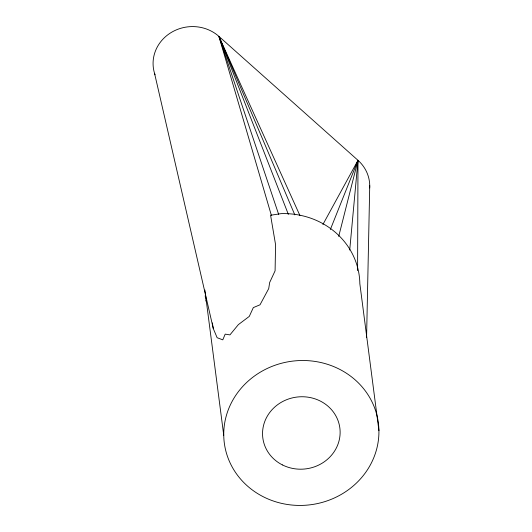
<?xml version="1.0" encoding="UTF-8"?>
<svg xmlns="http://www.w3.org/2000/svg" width="532" height="532" viewBox="0 0 532 532"><rect width="100%" height="100%" fill="white"/><g stroke="black" fill="none" stroke-linecap="round" stroke-linejoin="round"><path stroke-width="0.8" d="M357.597 270.622L357.989 160.318L218.918 36.389A38.843 36.189 -7.4 0 0 171.284 32.452A38.843 36.189 -7.4 0 0 155.031 74.799M366.581 337.434L369.74 185.588M349.717 250.047L357.989 160.318A38.843 36.189 -7.4 0 1 369.687 187.949M338.704 236.414L357.989 160.318L322.911 224.497M330.339 229.538L357.989 160.318M154.539 73.31L213.299 328.61L217.129 337.707L222.782 339.848L225.202 334.123L229.93 334.894L238.356 324.633L249.302 316.38L253.318 307.609L260.015 304.796L268.707 288.63L269.671 282.485L275.091 270.828L275.569 244.667L270.582 215.254L281.175 213.631A77.679 72.372 -7.4 0 1 359.845 283.742L378.924 430.647A77.679 72.372 -7.4 0 1 263.48 496.855A77.679 72.372 -7.4 0 1 261.604 371.409A77.679 72.372 -7.4 0 1 378.924 430.647M271.44 215.58L218.918 36.389L299.902 215.5M278.655 214.369L218.918 36.389L294.808 214.855M218.918 36.389L288.344 214.349M212.321 322.917L213.299 328.61M204.88 290.026L223.746 435.296M206.15 301.484A77.679 72.372 -7.4 0 1 205.824 299.862M205.538 298.226A77.679 72.372 -7.4 0 1 205.186 295.765M282.406 464.915A38.843 36.189 -7.4 0 0 340.128 431.811A38.843 36.189 -7.4 0 0 281.468 402.192A38.843 36.189 -7.4 0 0 282.406 464.915"/></g></svg>
